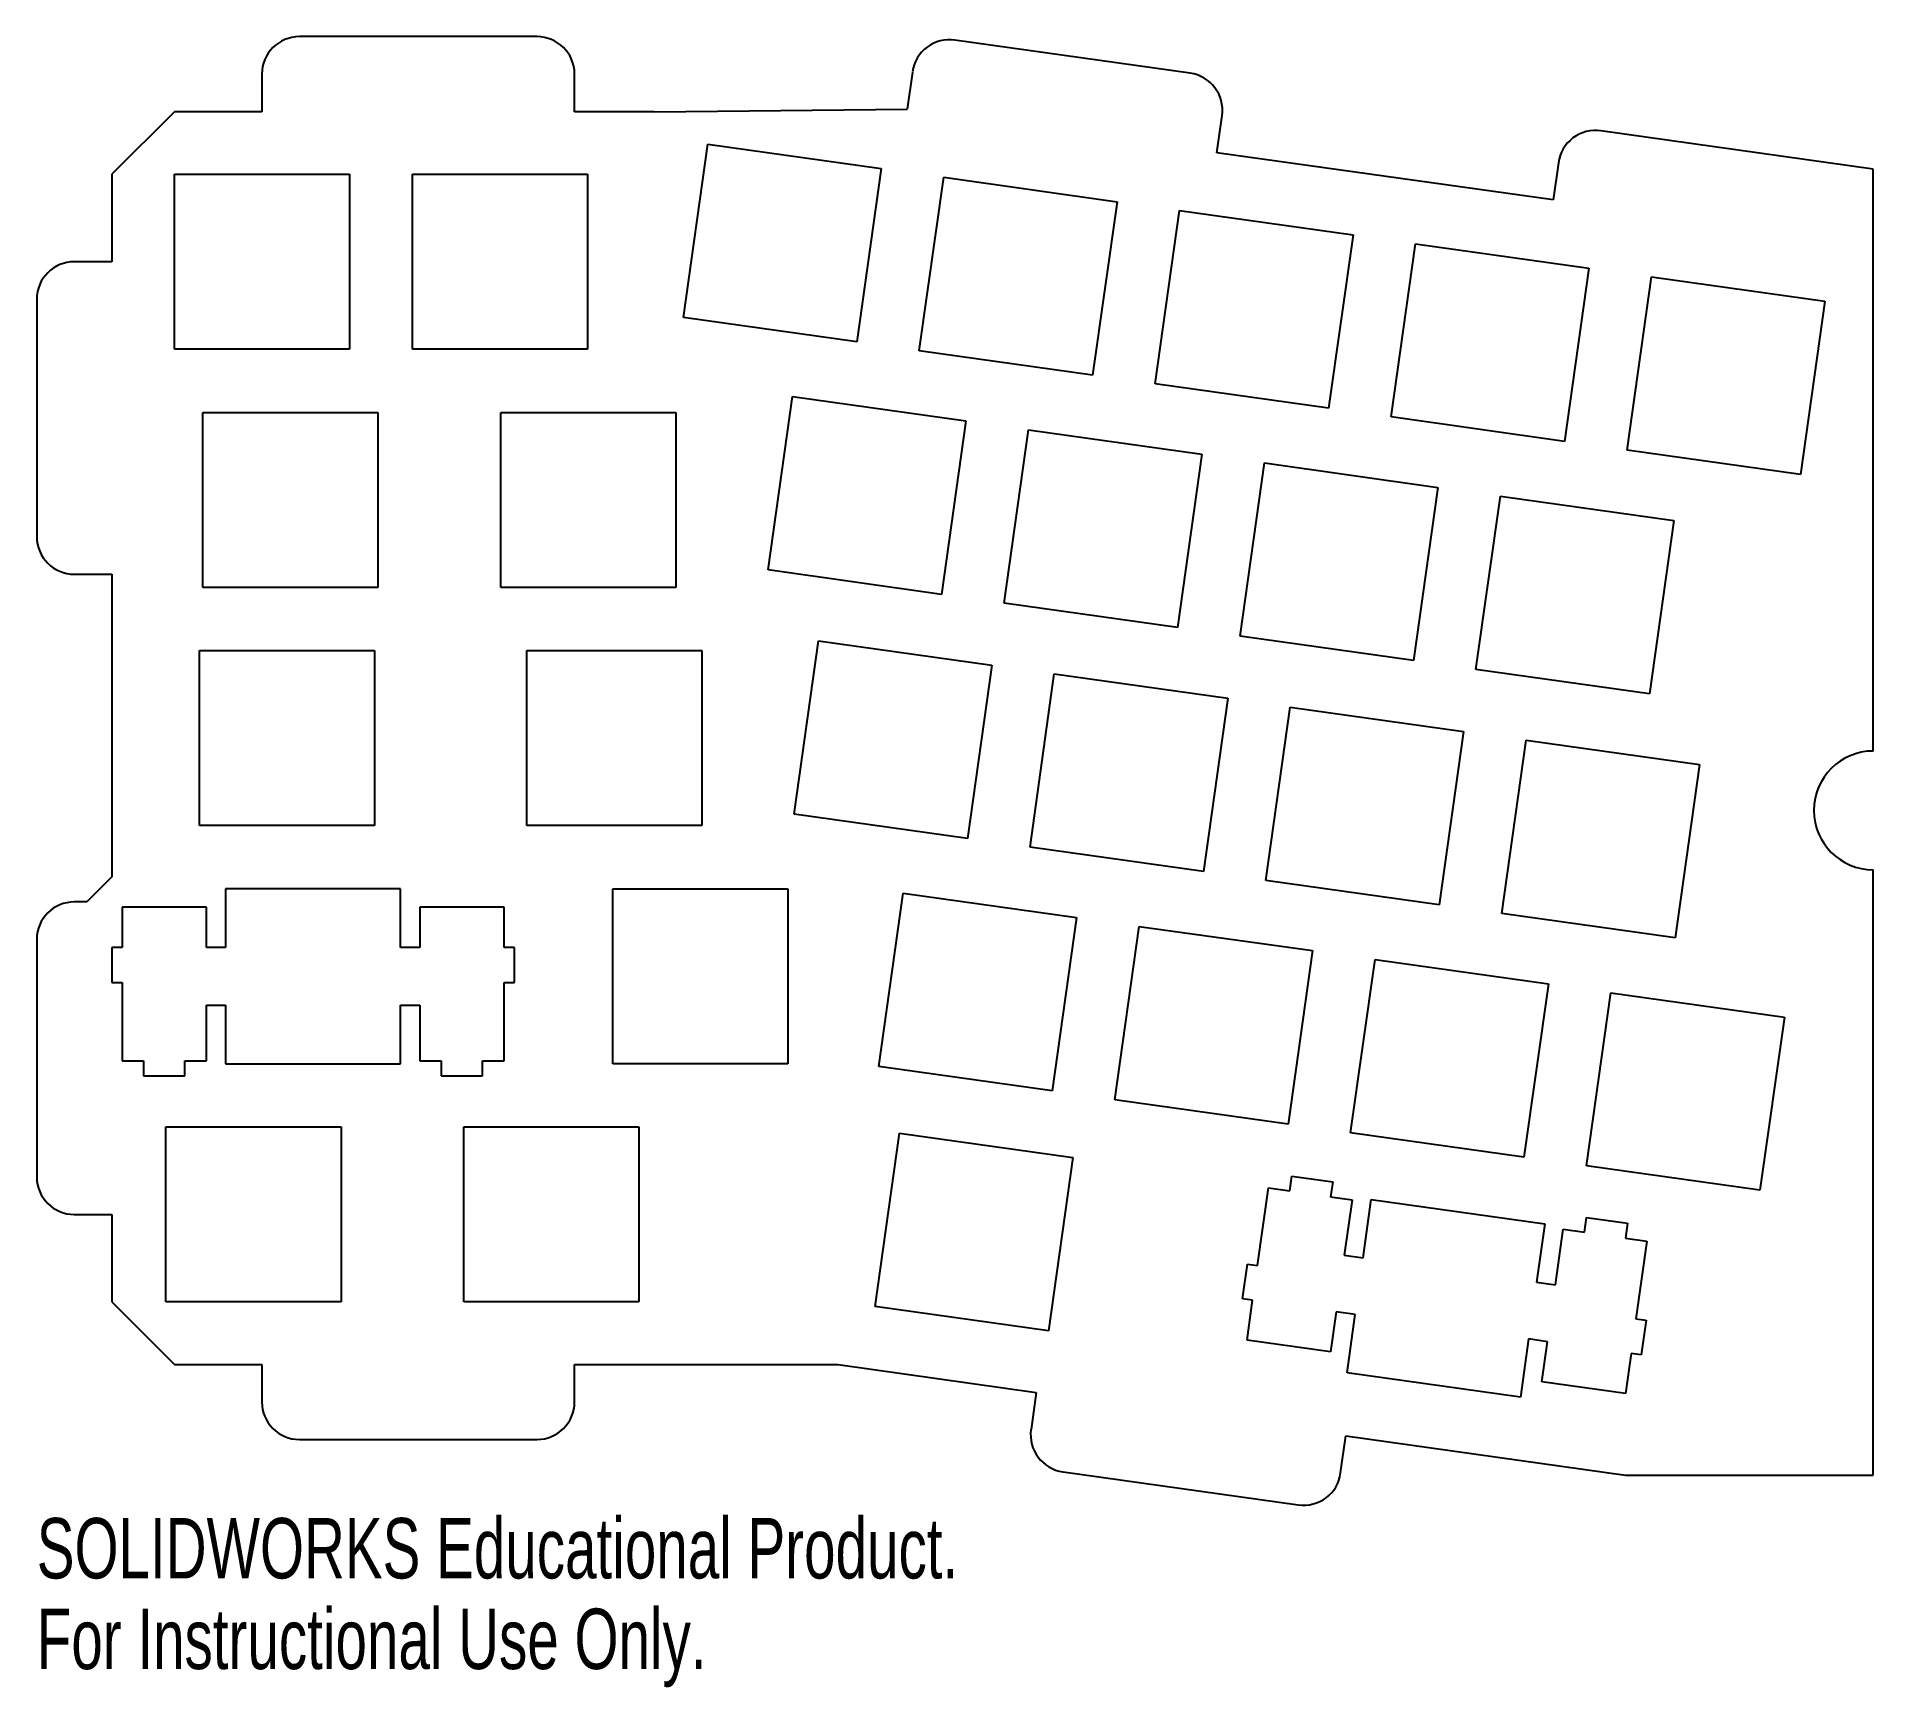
# Model space of a CAD drawing. Header units: millimetres. Extents: x -10 to 137, y -31 to 101.
import ezdxf

# ---------------------------------------------------------------- set-up
doc = ezdxf.new("R2010")
doc.units = ezdxf.units.MM
doc.styles.add('SLDTEXTSTYLE0', font='TXT', dxfattribs={"width": 0.7})

msp = doc.modelspace()

# ---------------------------------------------------------------- linework, layer by layer
at = {"color": 7, "linetype": 'Continuous', "lineweight": 25}
for p, q in [((29.67, 101.21), (10.67, 101.21)), ((81.89, 98.29), (63.08, 100.94)), ((7.67, 98.21), (7.67, 95.21)), ((32.67, 95.21), (32.67, 98.21)), ((59.69, 98.38), (59.27, 95.41)), ((0.67, 95.21), (-4.33, 90.21)), ((7.67, 95.21), (0.67, 95.21)), ((39.05, 95.21), (32.67, 95.21)), ((39.05, 95.21), (59.27, 95.41)), ((84.03, 91.93), (84.45, 94.91)), ((41.37, 78.74), (43.32, 92.61)), ((43.32, 92.61), (57.18, 90.66)), ((136.52, 90.62), (114.73, 93.68)), ((110.93, 88.15), (84.03, 91.93)), ((111.34, 91.13), (110.93, 88.15)), ((-4.33, 90.21), (-4.33, 83.21)), ((0.67, 76.21), (0.67, 90.21)), ((0.67, 90.21), (14.67, 90.21)), ((14.67, 90.21), (14.67, 76.21)), ((19.72, 76.2), (19.72, 90.2)), ((19.72, 90.2), (33.72, 90.2)), ((33.72, 90.2), (33.72, 76.2)), ((57.18, 90.66), (55.23, 76.8)), ((60.24, 76.09), (62.19, 89.96)), ((62.19, 89.96), (76.05, 88.01)), ((136.52, 44.07), (136.52, 90.62)), ((76.05, 88.01), (74.1, 74.14)), ((79.1, 73.44), (81.05, 87.3)), ((81.05, 87.3), (94.92, 85.35)), ((94.92, 85.35), (92.97, 71.49)), ((97.97, 70.79), (99.92, 84.65)), ((99.92, 84.65), (113.78, 82.7)), ((-4.33, 83.21), (-7.33, 83.21)), ((113.78, 82.7), (111.83, 68.84)), ((116.83, 68.14), (118.78, 82)), ((118.78, 82), (132.65, 80.05)), ((-10.33, 80.21), (-10.33, 61.21)), ((132.65, 80.05), (130.7, 66.19)), ((55.23, 76.8), (41.37, 78.74)), ((14.67, 76.21), (0.67, 76.21)), ((33.72, 76.2), (19.72, 76.2)), ((74.1, 74.14), (60.24, 76.09)), ((92.97, 71.49), (79.1, 73.44)), ((48.15, 58.55), (50.1, 72.42)), ((50.1, 72.42), (63.96, 70.47)), ((2.95, 57.15), (2.95, 71.15)), ((2.95, 71.15), (16.95, 71.15)), ((16.95, 71.15), (16.95, 57.15)), ((26.77, 57.15), (26.77, 71.15)), ((26.77, 71.15), (40.77, 71.15)), ((40.77, 71.15), (40.77, 57.15)), ((111.83, 68.84), (97.97, 70.79)), ((63.96, 70.47), (62.02, 56.6)), ((67.02, 55.9), (68.97, 69.76)), ((68.97, 69.76), (82.83, 67.81)), ((82.83, 67.81), (80.88, 53.95)), ((130.7, 66.19), (116.83, 68.14)), ((85.89, 53.25), (87.83, 67.11)), ((87.83, 67.11), (101.7, 65.16)), ((101.7, 65.16), (99.75, 51.3)), ((104.75, 50.6), (106.7, 64.46)), ((106.7, 64.46), (120.56, 62.51)), ((120.56, 62.51), (118.62, 48.65)), ((-7.33, 58.21), (-4.33, 58.21)), ((-4.33, 58.21), (-4.33, 34)), ((62.02, 56.6), (48.15, 58.55)), ((16.95, 57.15), (2.95, 57.15)), ((40.77, 57.15), (26.77, 57.15)), ((80.88, 53.95), (67.02, 55.9)), ((50.22, 39.02), (52.17, 52.89)), ((52.17, 52.89), (66.03, 50.94)), ((99.75, 51.3), (85.89, 53.25)), ((2.67, 38.1), (2.67, 52.1)), ((2.67, 52.1), (16.67, 52.1)), ((16.67, 52.1), (16.67, 38.1)), ((28.86, 38.1), (28.86, 52.1)), ((28.86, 52.1), (42.86, 52.1)), ((42.86, 52.1), (42.86, 38.1)), ((66.03, 50.94), (64.08, 37.07)), ((69.09, 36.37), (71.03, 50.23)), ((71.03, 50.23), (84.9, 48.29)), ((118.62, 48.65), (104.75, 50.6)), ((84.9, 48.29), (82.95, 34.42)), ((87.95, 33.72), (89.9, 47.58)), ((89.9, 47.58), (103.76, 45.63)), ((103.76, 45.63), (101.81, 31.77)), ((106.82, 31.07), (108.77, 44.93)), ((108.77, 44.93), (122.63, 42.98)), ((122.63, 42.98), (120.68, 29.12)), ((64.08, 37.07), (50.22, 39.02)), ((16.67, 38.1), (2.67, 38.1)), ((42.86, 38.1), (28.86, 38.1)), ((82.95, 34.42), (69.09, 36.37)), ((-4.33, 34), (-6.33, 32)), ((136.52, -13.85), (136.52, 34.57)), ((4.76, 33.05), (4.76, 28.35)), ((18.76, 33.05), (4.76, 33.05)), ((18.76, 28.35), (18.76, 33.05)), ((35.72, 19.05), (35.72, 33.05)), ((35.72, 33.05), (49.72, 33.05)), ((49.72, 33.05), (49.72, 19.05)), ((57, 18.83), (58.95, 32.69)), ((58.95, 32.69), (72.81, 30.74)), ((101.81, 31.77), (87.95, 33.72)), ((-6.33, 32), (-7.33, 32)), ((-3.51, 31.58), (-3.51, 28.35)), ((3.24, 31.58), (-3.51, 31.58)), ((3.24, 28.35), (3.24, 31.58)), ((20.29, 31.58), (20.29, 28.35)), ((27.04, 31.58), (20.29, 31.58)), ((27.04, 28.35), (27.04, 31.58)), ((120.68, 29.12), (106.82, 31.07)), ((72.81, 30.74), (70.87, 16.88)), ((75.86, 16.18), (77.81, 30.04)), ((77.81, 30.04), (91.68, 28.1)), ((-10.33, 29), (-10.33, 10)), ((-4.34, 28.35), (-4.34, 25.55)), ((-3.51, 28.35), (-4.34, 28.35)), ((4.76, 28.35), (3.24, 28.35)), ((20.29, 28.35), (18.76, 28.35)), ((27.86, 28.35), (27.04, 28.35)), ((27.86, 25.55), (27.86, 28.35)), ((91.68, 28.1), (89.73, 14.23)), ((94.73, 13.53), (96.68, 27.39)), ((96.68, 27.39), (110.54, 25.45)), ((-4.34, 25.55), (-3.51, 25.55)), ((-3.51, 25.55), (-3.51, 19.28)), ((27.04, 25.55), (27.86, 25.55)), ((27.04, 19.28), (27.04, 25.55)), ((110.54, 25.45), (108.59, 11.58)), ((3.24, 23.75), (4.76, 23.75)), ((3.24, 19.28), (3.24, 23.75)), ((4.76, 23.75), (4.76, 19.05)), ((18.76, 23.75), (20.29, 23.75)), ((18.76, 19.05), (18.76, 23.75)), ((20.29, 23.75), (20.29, 19.28)), ((113.6, 10.88), (115.54, 24.74)), ((115.54, 24.74), (129.41, 22.79)), ((129.41, 22.79), (127.46, 8.93)), ((-3.51, 19.28), (-1.79, 19.28)), ((-1.79, 19.28), (-1.79, 18.08)), ((1.51, 19.28), (3.24, 19.28)), ((1.51, 18.08), (1.51, 19.28)), ((20.29, 19.28), (22.01, 19.28)), ((22.01, 19.28), (22.01, 18.08)), ((25.31, 19.28), (27.04, 19.28)), ((25.31, 18.08), (25.31, 19.28)), ((-1.79, 18.08), (1.51, 18.08)), ((4.76, 19.05), (18.76, 19.05)), ((22.01, 18.08), (25.31, 18.08)), ((49.72, 19.05), (35.72, 19.05)), ((70.87, 16.88), (57, 18.83)), ((89.73, 14.23), (75.86, 16.18)), ((0, 0), (0, 14)), ((0, 14), (14, 14)), ((14, 14), (14, 0)), ((23.82, 0), (23.82, 14)), ((23.82, 14), (37.82, 14)), ((37.82, 14), (37.82, 0)), ((56.71, -0.37), (58.65, 13.5)), ((58.65, 13.5), (72.52, 11.55)), ((108.59, 11.58), (94.73, 13.53)), ((72.52, 11.55), (70.57, -2.32)), ((127.46, 8.93), (113.6, 10.88)), ((87.28, 2.91), (88.16, 9.12)), ((88.16, 9.12), (89.87, 8.88)), ((89.87, 8.88), (90.03, 10.07)), ((90.03, 10.07), (93.3, 9.61)), ((93.3, 9.61), (93.13, 8.42)), ((93.13, 8.42), (94.84, 8.18)), ((94.84, 8.18), (94.22, 3.75)), ((95.73, 3.54), (96.38, 8.19)), ((96.38, 8.19), (110.25, 6.25)), ((-7.33, 7), (-4.33, 7)), ((-4.33, 7), (-4.33, 0)), ((110.25, 6.25), (109.59, 1.59)), ((113.43, 5.57), (113.6, 6.75)), ((113.6, 6.75), (116.87, 6.3)), ((116.87, 6.3), (116.7, 5.11)), ((111.1, 1.38), (111.73, 5.81)), ((111.73, 5.81), (113.43, 5.57)), ((116.7, 5.11), (118.41, 4.87)), ((118.41, 4.87), (117.54, -1.34)), ((86.08, 0.25), (86.47, 3.02)), ((86.47, 3.02), (87.28, 2.91)), ((94.22, 3.75), (95.73, 3.54)), ((109.59, 1.59), (111.1, 1.38)), ((-4.33, 0), (0.67, -5)), ((14, 0), (0, 0)), ((37.82, 0), (23.82, 0)), ((86.89, 0.14), (86.08, 0.25)), ((86.45, -3.06), (86.89, 0.14)), ((70.57, -2.32), (56.71, -0.37)), ((93.58, -0.8), (93.13, -4)), ((95.09, -1.01), (93.58, -0.8)), ((94.44, -5.67), (95.09, -1.01)), ((117.54, -1.34), (118.36, -1.46)), ((118.36, -1.46), (117.97, -4.23)), ((93.13, -4), (86.45, -3.06)), ((108.95, -2.96), (108.3, -7.62)), ((110.46, -3.18), (108.95, -2.96)), ((110.02, -6.38), (110.46, -3.18)), ((117.15, -4.12), (116.7, -7.32)), ((117.97, -4.23), (117.15, -4.12)), ((0.67, -5), (7.67, -5)), ((7.67, -5), (7.67, -8)), ((32.67, -8), (32.67, -5)), ((32.67, -5), (53.75, -5)), ((53.75, -5), (69.59, -7.23)), ((108.3, -7.62), (94.44, -5.67)), ((69.59, -7.23), (69.17, -10.2)), ((116.7, -7.32), (110.02, -6.38)), ((10.67, -11), (29.67, -11)), ((93.93, -13.68), (94.35, -10.71)), ((94.35, -10.71), (116.7, -13.85)), ((71.73, -13.59), (90.54, -16.23)), ((116.7, -13.85), (136.52, -13.85))]:
    msp.add_line(p, q, dxfattribs=at)
for centre, radius, start, end in [((10.67, 98.21), 3, 90, 180), ((29.67, 98.21), 3, 0, 90), ((62.66, 97.97), 3, 82, 172), ((81.48, 95.32), 3, 352, 82), ((114.31, 90.71), 3, 82, 172), ((-7.33, 80.21), 3, 90, 180), ((-7.33, 61.21), 3, 180, 270), ((136.52, 39.32), 4.75, 90, 270), ((-7.33, 29), 3, 90, 180), ((-7.33, 10), 3, 180, 270), ((10.67, -8), 3, 180, 270), ((29.67, -8), 3, 270, 0), ((72.14, -10.62), 3, 172, 262), ((90.96, -13.26), 3, 262, 352)]:
    msp.add_arc(centre, radius, start, end, dxfattribs=at)

# ---------------------------------------------------------------- texts
at = {"color": 7, "linetype": 'Continuous', "char_height": 4.8336, "attachment_point": 1, "style": 'SLDTEXTSTYLE0'}
for s, insert in [('SOLIDWORKS Educational Product.', (-10.33, -17.28)), ('For Instructional Use Only.', (-10.33, -24.53))]:
    msp.add_mtext(s, dxfattribs=dict(at, insert=insert))

doc.saveas('drawing.dxf')
